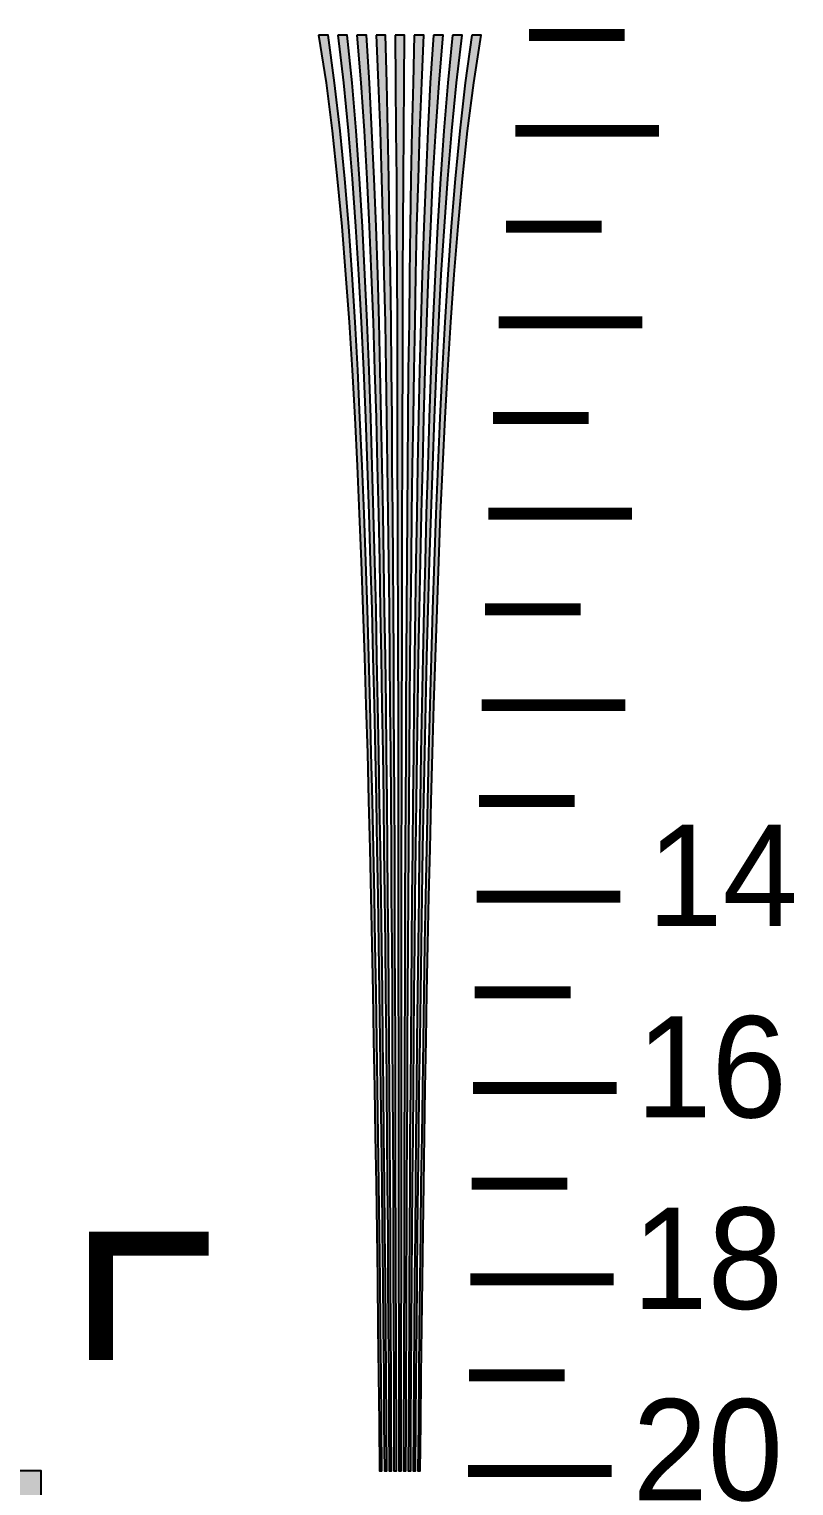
# Model space of a CAD drawing. Header units: millimetres. Extents: x 417 to 1260, y 223 to 953.
# Drawn here: x 829.1 to 957, y 541.8 to 785.3 of the extents above; entities that cross this region are included whole.
import ezdxf

# ---------------------------------------------------------------- set-up
doc = ezdxf.new("R2010")
doc.units = ezdxf.units.MM
doc.layers.add('CENTER', color=7, linetype='Continuous')
doc.layers.add('LABELS', color=7, linetype='Continuous')

msp = doc.modelspace()

# ---------------------------------------------------------------- hatches: boundary and pattern name
at = {"layer": 'CENTER', "true_color": 0x000000}
h = msp.add_hatch(color=7, dxfattribs=at)
h.dxf.hatch_style = 1
h.paths.add_polyline_path([(877.52, 784.25), (878.76, 776.25), (879.8, 768.25), (880.64, 760.25), (881.4, 752.25), (882.04, 744.25), (882.64, 736.25), (883.12, 728.25), (883.56, 720.25), (883.96, 712.25), (884.32, 704.25), (884.64, 696.25), (884.92, 688.25), (885.2, 680.25), (885.44, 672.25), (885.68, 664.25), (885.88, 656.25), (886.08, 648.25), (886.28, 640.25), (886.44, 632.25), (886.6, 624.25), (886.72, 616.25), (886.88, 608.25), (887, 600.25), (887.12, 592.25), (887.24, 584.25), (887.36, 576.25), (887.44, 568.25), (887.56, 560.25), (887.64, 552.25), (887.72, 544.25), (888.12, 544.25), (888.04, 552.25), (887.96, 560.25), (887.88, 568.25), (887.8, 576.25), (887.68, 584.25), (887.6, 592.25), (887.48, 600.25), (887.36, 608.25), (887.24, 616.25), (887.12, 624.25), (887, 632.25), (886.84, 640.25), (886.68, 648.25), (886.52, 656.25), (886.32, 664.25), (886.12, 672.25), (885.92, 680.25), (885.68, 688.25), (885.4, 696.25), (885.12, 704.25), (884.8, 712.25), (884.44, 720.25), (884.08, 728.25), (883.64, 736.25), (883.12, 744.25), (882.56, 752.25), (881.88, 760.25), (881.12, 768.25), (880.2, 776.25), (879.12, 784.25), (877.52, 784.25)])
h = msp.add_hatch(color=7, dxfattribs=at)
h.dxf.hatch_style = 1
h.paths.add_polyline_path([(880.72, 784.25), (881.68, 776.25), (882.44, 768.25), (883.12, 760.25), (883.68, 752.25), (884.2, 744.25), (884.64, 736.25), (885, 728.25), (885.36, 720.25), (885.64, 712.25), (885.92, 704.25), (886.16, 696.25), (886.4, 688.25), (886.6, 680.25), (886.8, 672.25), (886.96, 664.25), (887.12, 656.25), (887.28, 648.25), (887.4, 640.25), (887.52, 632.25), (887.64, 624.25), (887.76, 616.25), (887.88, 608.25), (887.96, 600.25), (888.08, 592.25), (888.16, 584.25), (888.24, 576.25), (888.32, 568.25), (888.4, 560.25), (888.44, 552.25), (888.52, 544.25), (888.92, 544.25), (888.88, 552.25), (888.8, 560.25), (888.76, 568.25), (888.68, 576.25), (888.6, 584.25), (888.52, 592.25), (888.44, 600.25), (888.36, 608.25), (888.28, 616.25), (888.2, 624.25), (888.08, 632.25), (887.96, 640.25), (887.88, 648.25), (887.72, 656.25), (887.6, 664.25), (887.44, 672.25), (887.28, 680.25), (887.12, 688.25), (886.92, 696.25), (886.72, 704.25), (886.48, 712.25), (886.24, 720.25), (885.96, 728.25), (885.64, 736.25), (885.24, 744.25), (884.84, 752.25), (884.36, 760.25), (883.8, 768.25), (883.12, 776.25), (882.32, 784.25), (880.72, 784.25)])
h = msp.add_hatch(color=7, dxfattribs=at)
h.dxf.hatch_style = 1
h.paths.add_polyline_path([(883.92, 784.25), (884.56, 776.25), (885.12, 768.25), (885.6, 760.25), (885.96, 752.25), (886.32, 744.25), (886.64, 736.25), (886.88, 728.25), (887.12, 720.25), (887.32, 712.25), (887.52, 704.25), (887.68, 696.25), (887.84, 688.25), (888, 680.25), (888.12, 672.25), (888.24, 664.25), (888.36, 656.25), (888.44, 648.25), (888.56, 640.25), (888.64, 632.25), (888.72, 624.25), (888.8, 616.25), (888.88, 608.25), (888.92, 600.25), (889, 592.25), (889.08, 584.25), (889.12, 576.25), (889.16, 568.25), (889.24, 560.25), (889.28, 552.25), (889.32, 544.25), (889.72, 544.25), (889.68, 552.25), (889.64, 560.25), (889.6, 568.25), (889.56, 576.25), (889.52, 584.25), (889.48, 592.25), (889.44, 600.25), (889.36, 608.25), (889.32, 616.25), (889.24, 624.25), (889.2, 632.25), (889.12, 640.25), (889.04, 648.25), (888.96, 656.25), (888.88, 664.25), (888.8, 672.25), (888.68, 680.25), (888.56, 688.25), (888.44, 696.25), (888.32, 704.25), (888.16, 712.25), (888, 720.25), (887.84, 728.25), (887.64, 736.25), (887.4, 744.25), (887.12, 752.25), (886.8, 760.25), (886.44, 768.25), (886.04, 776.25), (885.52, 784.25), (883.92, 784.25)])
h = msp.add_hatch(color=7, dxfattribs=at)
h.dxf.hatch_style = 1
h.paths.add_polyline_path([(887.12, 784.25), (887.48, 776.25), (887.8, 768.25), (888.04, 760.25), (888.28, 752.25), (888.44, 744.25), (888.64, 736.25), (888.76, 728.25), (888.88, 720.25), (889, 712.25), (889.12, 704.25), (889.2, 696.25), (889.32, 688.25), (889.4, 680.25), (889.44, 672.25), (889.52, 664.25), (889.6, 656.25), (889.64, 648.25), (889.68, 640.25), (889.76, 632.25), (889.8, 624.25), (889.84, 616.25), (889.88, 608.25), (889.92, 600.25), (889.96, 592.25), (889.96, 584.25), (890, 576.25), (890.04, 568.25), (890.08, 560.25), (890.08, 552.25), (890.12, 544.25), (890.52, 544.25), (890.52, 552.25), (890.48, 560.25), (890.48, 568.25), (890.44, 576.25), (890.44, 584.25), (890.4, 592.25), (890.4, 600.25), (890.36, 608.25), (890.36, 616.25), (890.32, 624.25), (890.28, 632.25), (890.28, 640.25), (890.24, 648.25), (890.2, 656.25), (890.16, 664.25), (890.12, 672.25), (890.08, 680.25), (890.04, 688.25), (889.96, 696.25), (889.92, 704.25), (889.84, 712.25), (889.8, 720.25), (889.72, 728.25), (889.64, 736.25), (889.52, 744.25), (889.4, 752.25), (889.28, 760.25), (889.12, 768.25), (888.92, 776.25), (888.72, 784.25), (887.12, 784.25)])
h = msp.add_hatch(color=7, dxfattribs=at)
h.dxf.hatch_style = 1
h.paths.add_polyline_path([(890.32, 784.25), (890.4, 776.25), (890.44, 768.25), (890.52, 760.25), (890.56, 752.25), (890.6, 744.25), (890.64, 736.25), (890.64, 728.25), (890.68, 720.25), (890.68, 712.25), (890.72, 704.25), (890.72, 696.25), (890.76, 688.25), (890.76, 680.25), (890.8, 672.25), (890.8, 664.25), (890.8, 656.25), (890.84, 648.25), (890.84, 640.25), (890.84, 632.25), (890.84, 624.25), (890.88, 616.25), (890.88, 608.25), (890.88, 600.25), (890.88, 592.25), (890.88, 584.25), (890.88, 576.25), (890.92, 568.25), (890.92, 560.25), (890.92, 552.25), (890.92, 544.25), (891.32, 544.25), (891.32, 552.25), (891.32, 560.25), (891.32, 568.25), (891.36, 576.25), (891.36, 584.25), (891.36, 592.25), (891.36, 600.25), (891.36, 608.25), (891.36, 616.25), (891.39, 624.25), (891.39, 632.25), (891.39, 640.25), (891.39, 648.25), (891.43, 656.25), (891.43, 664.25), (891.43, 672.25), (891.47, 680.25), (891.47, 688.25), (891.51, 696.25), (891.51, 704.25), (891.55, 712.25), (891.55, 720.25), (891.59, 728.25), (891.63, 736.25), (891.63, 744.25), (891.67, 752.25), (891.71, 760.25), (891.79, 768.25), (891.83, 776.25), (891.91, 784.25), (890.32, 784.25)])
h = msp.add_hatch(color=7, dxfattribs=at)
h.dxf.hatch_style = 1
h.paths.add_polyline_path([(893.52, 784.25), (893.32, 776.25), (893.12, 768.25), (892.96, 760.25), (892.84, 752.25), (892.72, 744.25), (892.64, 736.25), (892.52, 728.25), (892.44, 720.25), (892.4, 712.25), (892.32, 704.25), (892.28, 696.25), (892.2, 688.25), (892.16, 680.25), (892.12, 672.25), (892.08, 664.25), (892.04, 656.25), (892, 648.25), (891.96, 640.25), (891.96, 632.25), (891.92, 624.25), (891.88, 616.25), (891.88, 608.25), (891.84, 600.25), (891.84, 592.25), (891.8, 584.25), (891.8, 576.25), (891.76, 568.25), (891.76, 560.25), (891.72, 552.25), (891.72, 544.25), (892.12, 544.25), (892.16, 552.25), (892.16, 560.25), (892.2, 568.25), (892.24, 576.25), (892.28, 584.25), (892.28, 592.25), (892.32, 600.25), (892.36, 608.25), (892.4, 616.25), (892.44, 624.25), (892.48, 632.25), (892.56, 640.25), (892.6, 648.25), (892.64, 656.25), (892.72, 664.25), (892.8, 672.25), (892.84, 680.25), (892.92, 688.25), (893.04, 696.25), (893.12, 704.25), (893.24, 712.25), (893.36, 720.25), (893.48, 728.25), (893.64, 736.25), (893.8, 744.25), (893.96, 752.25), (894.2, 760.25), (894.44, 768.25), (894.76, 776.25), (895.12, 784.25), (893.52, 784.25)])
h = msp.add_hatch(color=7, dxfattribs=at)
h.dxf.hatch_style = 1
h.paths.add_polyline_path([(896.72, 784.25), (896.2, 776.25), (895.8, 768.25), (895.44, 760.25), (895.12, 752.25), (894.84, 744.25), (894.64, 736.25), (894.4, 728.25), (894.24, 720.25), (894.08, 712.25), (893.92, 704.25), (893.8, 696.25), (893.68, 688.25), (893.56, 680.25), (893.44, 672.25), (893.36, 664.25), (893.28, 656.25), (893.2, 648.25), (893.12, 640.25), (893.04, 632.25), (893, 624.25), (892.92, 616.25), (892.88, 608.25), (892.8, 600.25), (892.76, 592.25), (892.72, 584.25), (892.68, 576.25), (892.64, 568.25), (892.6, 560.25), (892.56, 552.25), (892.52, 544.25), (892.92, 544.25), (892.96, 552.25), (893, 560.25), (893.08, 568.25), (893.12, 576.25), (893.16, 584.25), (893.24, 592.25), (893.32, 600.25), (893.36, 608.25), (893.44, 616.25), (893.52, 624.25), (893.6, 632.25), (893.68, 640.25), (893.8, 648.25), (893.88, 656.25), (894, 664.25), (894.12, 672.25), (894.24, 680.25), (894.4, 688.25), (894.56, 696.25), (894.72, 704.25), (894.92, 712.25), (895.12, 720.25), (895.36, 728.25), (895.64, 736.25), (895.92, 744.25), (896.28, 752.25), (896.64, 760.25), (897.12, 768.25), (897.68, 776.25), (898.32, 784.25), (896.72, 784.25)])
h = msp.add_hatch(color=7, dxfattribs=at)
h.dxf.hatch_style = 1
h.paths.add_polyline_path([(899.92, 784.25), (899.12, 776.25), (898.44, 768.25), (897.88, 760.25), (897.4, 752.25), (897, 744.25), (896.64, 736.25), (896.28, 728.25), (896, 720.25), (895.76, 712.25), (895.52, 704.25), (895.32, 696.25), (895.12, 688.25), (894.96, 680.25), (894.8, 672.25), (894.64, 664.25), (894.52, 656.25), (894.36, 648.25), (894.28, 640.25), (894.16, 632.25), (894.04, 624.25), (893.96, 616.25), (893.88, 608.25), (893.8, 600.25), (893.72, 592.25), (893.64, 584.25), (893.56, 576.25), (893.48, 568.25), (893.44, 560.25), (893.36, 552.25), (893.32, 544.25), (893.72, 544.25), (893.8, 552.25), (893.84, 560.25), (893.92, 568.25), (894, 576.25), (894.08, 584.25), (894.16, 592.25), (894.28, 600.25), (894.36, 608.25), (894.48, 616.25), (894.6, 624.25), (894.72, 632.25), (894.84, 640.25), (894.96, 648.25), (895.12, 656.25), (895.28, 664.25), (895.44, 672.25), (895.64, 680.25), (895.84, 688.25), (896.08, 696.25), (896.32, 704.25), (896.6, 712.25), (896.88, 720.25), (897.24, 728.25), (897.64, 736.25), (898.04, 744.25), (898.56, 752.25), (899.12, 760.25), (899.8, 768.25), (900.56, 776.25), (901.52, 784.25), (899.92, 784.25)])
h = msp.add_hatch(color=7, dxfattribs=at)
h.dxf.hatch_style = 1
h.paths.add_polyline_path([(903.12, 784.25), (902.04, 776.25), (901.12, 768.25), (900.36, 760.25), (899.68, 752.25), (899.12, 744.25), (898.64, 736.25), (898.16, 728.25), (897.8, 720.25), (897.44, 712.25), (897.12, 704.25), (896.84, 696.25), (896.56, 688.25), (896.32, 680.25), (896.12, 672.25), (895.92, 664.25), (895.72, 656.25), (895.56, 648.25), (895.4, 640.25), (895.24, 632.25), (895.12, 624.25), (895, 616.25), (894.88, 608.25), (894.76, 600.25), (894.64, 592.25), (894.56, 584.25), (894.44, 576.25), (894.36, 568.25), (894.28, 560.25), (894.2, 552.25), (894.12, 544.25), (894.52, 544.25), (894.6, 552.25), (894.68, 560.25), (894.8, 568.25), (894.88, 576.25), (895, 584.25), (895.12, 592.25), (895.24, 600.25), (895.36, 608.25), (895.52, 616.25), (895.64, 624.25), (895.8, 632.25), (895.96, 640.25), (896.16, 648.25), (896.36, 656.25), (896.56, 664.25), (896.8, 672.25), (897.04, 680.25), (897.32, 688.25), (897.6, 696.25), (897.92, 704.25), (898.28, 712.25), (898.68, 720.25), (899.12, 728.25), (899.64, 736.25), (900.2, 744.25), (900.84, 752.25), (901.6, 760.25), (902.44, 768.25), (903.48, 776.25), (904.72, 784.25), (903.12, 784.25)])
h = msp.add_hatch(color=7, dxfattribs=at)
h.dxf.hatch_style = 1
h.paths.add_polyline_path([(751.12, 544.25), (751.12, 464.25), (831.12, 464.25), (831.12, 544.25), (751.12, 544.25)])

# ---------------------------------------------------------------- linework, layer by layer
at = {"layer": 'CENTER', "color": 250}
for points in [[(877.52, 784.25), (878.76, 776.25), (879.8, 768.25), (880.64, 760.25), (881.4, 752.25), (882.04, 744.25), (882.64, 736.25), (883.12, 728.25), (883.56, 720.25), (883.96, 712.25), (884.32, 704.25), (884.64, 696.25), (884.92, 688.25), (885.2, 680.25), (885.44, 672.25), (885.68, 664.25), (885.88, 656.25), (886.08, 648.25), (886.28, 640.25), (886.44, 632.25), (886.6, 624.25), (886.72, 616.25), (886.88, 608.25), (887, 600.25), (887.12, 592.25), (887.24, 584.25), (887.36, 576.25), (887.44, 568.25), (887.56, 560.25), (887.64, 552.25), (887.72, 544.25), (888.12, 544.25), (888.04, 552.25), (887.96, 560.25), (887.88, 568.25), (887.8, 576.25), (887.68, 584.25), (887.6, 592.25), (887.48, 600.25), (887.36, 608.25), (887.24, 616.25), (887.12, 624.25), (887, 632.25), (886.84, 640.25), (886.68, 648.25), (886.52, 656.25), (886.32, 664.25), (886.12, 672.25), (885.92, 680.25), (885.68, 688.25), (885.4, 696.25), (885.12, 704.25), (884.8, 712.25), (884.44, 720.25), (884.08, 728.25), (883.64, 736.25), (883.12, 744.25), (882.56, 752.25), (881.88, 760.25), (881.12, 768.25), (880.2, 776.25), (879.12, 784.25), (877.52, 784.25)], [(880.72, 784.25), (881.68, 776.25), (882.44, 768.25), (883.12, 760.25), (883.68, 752.25), (884.2, 744.25), (884.64, 736.25), (885, 728.25), (885.36, 720.25), (885.64, 712.25), (885.92, 704.25), (886.16, 696.25), (886.4, 688.25), (886.6, 680.25), (886.8, 672.25), (886.96, 664.25), (887.12, 656.25), (887.28, 648.25), (887.4, 640.25), (887.52, 632.25), (887.64, 624.25), (887.76, 616.25), (887.88, 608.25), (887.96, 600.25), (888.08, 592.25), (888.16, 584.25), (888.24, 576.25), (888.32, 568.25), (888.4, 560.25), (888.44, 552.25), (888.52, 544.25), (888.92, 544.25), (888.88, 552.25), (888.8, 560.25), (888.76, 568.25), (888.68, 576.25), (888.6, 584.25), (888.52, 592.25), (888.44, 600.25), (888.36, 608.25), (888.28, 616.25), (888.2, 624.25), (888.08, 632.25), (887.96, 640.25), (887.88, 648.25), (887.72, 656.25), (887.6, 664.25), (887.44, 672.25), (887.28, 680.25), (887.12, 688.25), (886.92, 696.25), (886.72, 704.25), (886.48, 712.25), (886.24, 720.25), (885.96, 728.25), (885.64, 736.25), (885.24, 744.25), (884.84, 752.25), (884.36, 760.25), (883.8, 768.25), (883.12, 776.25), (882.32, 784.25), (880.72, 784.25)], [(883.92, 784.25), (884.56, 776.25), (885.12, 768.25), (885.6, 760.25), (885.96, 752.25), (886.32, 744.25), (886.64, 736.25), (886.88, 728.25), (887.12, 720.25), (887.32, 712.25), (887.52, 704.25), (887.68, 696.25), (887.84, 688.25), (888, 680.25), (888.12, 672.25), (888.24, 664.25), (888.36, 656.25), (888.44, 648.25), (888.56, 640.25), (888.64, 632.25), (888.72, 624.25), (888.8, 616.25), (888.88, 608.25), (888.92, 600.25), (889, 592.25), (889.08, 584.25), (889.12, 576.25), (889.16, 568.25), (889.24, 560.25), (889.28, 552.25), (889.32, 544.25), (889.72, 544.25), (889.68, 552.25), (889.64, 560.25), (889.6, 568.25), (889.56, 576.25), (889.52, 584.25), (889.48, 592.25), (889.44, 600.25), (889.36, 608.25), (889.32, 616.25), (889.24, 624.25), (889.2, 632.25), (889.12, 640.25), (889.04, 648.25), (888.96, 656.25), (888.88, 664.25), (888.8, 672.25), (888.68, 680.25), (888.56, 688.25), (888.44, 696.25), (888.32, 704.25), (888.16, 712.25), (888, 720.25), (887.84, 728.25), (887.64, 736.25), (887.4, 744.25), (887.12, 752.25), (886.8, 760.25), (886.44, 768.25), (886.04, 776.25), (885.52, 784.25), (883.92, 784.25)], [(887.12, 784.25), (887.48, 776.25), (887.8, 768.25), (888.04, 760.25), (888.28, 752.25), (888.44, 744.25), (888.64, 736.25), (888.76, 728.25), (888.88, 720.25), (889, 712.25), (889.12, 704.25), (889.2, 696.25), (889.32, 688.25), (889.4, 680.25), (889.44, 672.25), (889.52, 664.25), (889.6, 656.25), (889.64, 648.25), (889.68, 640.25), (889.76, 632.25), (889.8, 624.25), (889.84, 616.25), (889.88, 608.25), (889.92, 600.25), (889.96, 592.25), (889.96, 584.25), (890, 576.25), (890.04, 568.25), (890.08, 560.25), (890.08, 552.25), (890.12, 544.25), (890.52, 544.25), (890.52, 552.25), (890.48, 560.25), (890.48, 568.25), (890.44, 576.25), (890.44, 584.25), (890.4, 592.25), (890.4, 600.25), (890.36, 608.25), (890.36, 616.25), (890.32, 624.25), (890.28, 632.25), (890.28, 640.25), (890.24, 648.25), (890.2, 656.25), (890.16, 664.25), (890.12, 672.25), (890.08, 680.25), (890.04, 688.25), (889.96, 696.25), (889.92, 704.25), (889.84, 712.25), (889.8, 720.25), (889.72, 728.25), (889.64, 736.25), (889.52, 744.25), (889.4, 752.25), (889.28, 760.25), (889.12, 768.25), (888.92, 776.25), (888.72, 784.25), (887.12, 784.25)], [(890.32, 784.25), (890.4, 776.25), (890.44, 768.25), (890.52, 760.25), (890.56, 752.25), (890.6, 744.25), (890.64, 736.25), (890.64, 728.25), (890.68, 720.25), (890.68, 712.25), (890.72, 704.25), (890.72, 696.25), (890.76, 688.25), (890.76, 680.25), (890.8, 672.25), (890.8, 664.25), (890.8, 656.25), (890.84, 648.25), (890.84, 640.25), (890.84, 632.25), (890.84, 624.25), (890.88, 616.25), (890.88, 608.25), (890.88, 600.25), (890.88, 592.25), (890.88, 584.25), (890.88, 576.25), (890.92, 568.25), (890.92, 560.25), (890.92, 552.25), (890.92, 544.25), (891.32, 544.25), (891.32, 552.25), (891.32, 560.25), (891.32, 568.25), (891.36, 576.25), (891.36, 584.25), (891.36, 592.25), (891.36, 600.25), (891.36, 608.25), (891.36, 616.25), (891.39, 624.25), (891.39, 632.25), (891.39, 640.25), (891.39, 648.25), (891.43, 656.25), (891.43, 664.25), (891.43, 672.25), (891.47, 680.25), (891.47, 688.25), (891.51, 696.25), (891.51, 704.25), (891.55, 712.25), (891.55, 720.25), (891.59, 728.25), (891.63, 736.25), (891.63, 744.25), (891.67, 752.25), (891.71, 760.25), (891.79, 768.25), (891.83, 776.25), (891.91, 784.25), (890.32, 784.25)], [(893.52, 784.25), (893.32, 776.25), (893.12, 768.25), (892.96, 760.25), (892.84, 752.25), (892.72, 744.25), (892.64, 736.25), (892.52, 728.25), (892.44, 720.25), (892.4, 712.25), (892.32, 704.25), (892.28, 696.25), (892.2, 688.25), (892.16, 680.25), (892.12, 672.25), (892.08, 664.25), (892.04, 656.25), (892, 648.25), (891.96, 640.25), (891.96, 632.25), (891.92, 624.25), (891.88, 616.25), (891.88, 608.25), (891.84, 600.25), (891.84, 592.25), (891.8, 584.25), (891.8, 576.25), (891.76, 568.25), (891.76, 560.25), (891.72, 552.25), (891.72, 544.25), (892.12, 544.25), (892.16, 552.25), (892.16, 560.25), (892.2, 568.25), (892.24, 576.25), (892.28, 584.25), (892.28, 592.25), (892.32, 600.25), (892.36, 608.25), (892.4, 616.25), (892.44, 624.25), (892.48, 632.25), (892.56, 640.25), (892.6, 648.25), (892.64, 656.25), (892.72, 664.25), (892.8, 672.25), (892.84, 680.25), (892.92, 688.25), (893.04, 696.25), (893.12, 704.25), (893.24, 712.25), (893.36, 720.25), (893.48, 728.25), (893.64, 736.25), (893.8, 744.25), (893.96, 752.25), (894.2, 760.25), (894.44, 768.25), (894.76, 776.25), (895.12, 784.25), (893.52, 784.25)], [(896.72, 784.25), (896.2, 776.25), (895.8, 768.25), (895.44, 760.25), (895.12, 752.25), (894.84, 744.25), (894.64, 736.25), (894.4, 728.25), (894.24, 720.25), (894.08, 712.25), (893.92, 704.25), (893.8, 696.25), (893.68, 688.25), (893.56, 680.25), (893.44, 672.25), (893.36, 664.25), (893.28, 656.25), (893.2, 648.25), (893.12, 640.25), (893.04, 632.25), (893, 624.25), (892.92, 616.25), (892.88, 608.25), (892.8, 600.25), (892.76, 592.25), (892.72, 584.25), (892.68, 576.25), (892.64, 568.25), (892.6, 560.25), (892.56, 552.25), (892.52, 544.25), (892.92, 544.25), (892.96, 552.25), (893, 560.25), (893.08, 568.25), (893.12, 576.25), (893.16, 584.25), (893.24, 592.25), (893.32, 600.25), (893.36, 608.25), (893.44, 616.25), (893.52, 624.25), (893.6, 632.25), (893.68, 640.25), (893.8, 648.25), (893.88, 656.25), (894, 664.25), (894.12, 672.25), (894.24, 680.25), (894.4, 688.25), (894.56, 696.25), (894.72, 704.25), (894.92, 712.25), (895.12, 720.25), (895.36, 728.25), (895.64, 736.25), (895.92, 744.25), (896.28, 752.25), (896.64, 760.25), (897.12, 768.25), (897.68, 776.25), (898.32, 784.25), (896.72, 784.25)], [(899.92, 784.25), (899.12, 776.25), (898.44, 768.25), (897.88, 760.25), (897.4, 752.25), (897, 744.25), (896.64, 736.25), (896.28, 728.25), (896, 720.25), (895.76, 712.25), (895.52, 704.25), (895.32, 696.25), (895.12, 688.25), (894.96, 680.25), (894.8, 672.25), (894.64, 664.25), (894.52, 656.25), (894.36, 648.25), (894.28, 640.25), (894.16, 632.25), (894.04, 624.25), (893.96, 616.25), (893.88, 608.25), (893.8, 600.25), (893.72, 592.25), (893.64, 584.25), (893.56, 576.25), (893.48, 568.25), (893.44, 560.25), (893.36, 552.25), (893.32, 544.25), (893.72, 544.25), (893.8, 552.25), (893.84, 560.25), (893.92, 568.25), (894, 576.25), (894.08, 584.25), (894.16, 592.25), (894.28, 600.25), (894.36, 608.25), (894.48, 616.25), (894.6, 624.25), (894.72, 632.25), (894.84, 640.25), (894.96, 648.25), (895.12, 656.25), (895.28, 664.25), (895.44, 672.25), (895.64, 680.25), (895.84, 688.25), (896.08, 696.25), (896.32, 704.25), (896.6, 712.25), (896.88, 720.25), (897.24, 728.25), (897.64, 736.25), (898.04, 744.25), (898.56, 752.25), (899.12, 760.25), (899.8, 768.25), (900.56, 776.25), (901.52, 784.25), (899.92, 784.25)], [(903.12, 784.25), (902.04, 776.25), (901.12, 768.25), (900.36, 760.25), (899.68, 752.25), (899.12, 744.25), (898.64, 736.25), (898.16, 728.25), (897.8, 720.25), (897.44, 712.25), (897.12, 704.25), (896.84, 696.25), (896.56, 688.25), (896.32, 680.25), (896.12, 672.25), (895.92, 664.25), (895.72, 656.25), (895.56, 648.25), (895.4, 640.25), (895.24, 632.25), (895.12, 624.25), (895, 616.25), (894.88, 608.25), (894.76, 600.25), (894.64, 592.25), (894.56, 584.25), (894.44, 576.25), (894.36, 568.25), (894.28, 560.25), (894.2, 552.25), (894.12, 544.25), (894.52, 544.25), (894.6, 552.25), (894.68, 560.25), (894.8, 568.25), (894.88, 576.25), (895, 584.25), (895.12, 592.25), (895.24, 600.25), (895.36, 608.25), (895.52, 616.25), (895.64, 624.25), (895.8, 632.25), (895.96, 640.25), (896.16, 648.25), (896.36, 656.25), (896.56, 664.25), (896.8, 672.25), (897.04, 680.25), (897.32, 688.25), (897.6, 696.25), (897.92, 704.25), (898.28, 712.25), (898.68, 720.25), (899.12, 728.25), (899.64, 736.25), (900.2, 744.25), (900.84, 752.25), (901.6, 760.25), (902.44, 768.25), (903.48, 776.25), (904.72, 784.25), (903.12, 784.25)], [(751.12, 544.25), (751.12, 464.25), (831.12, 464.25), (831.12, 544.25), (751.12, 544.25)]]:
    msp.add_lwpolyline(points, close=True, dxfattribs=at)
at = {"layer": 'CENTER', "color": 250, "lineweight": 35}
for points, const_width in [([(912.72, 784.25), (928.72, 784.25)], 2), ([(910.44, 768.25), (934.44, 768.25)], 2), ([(908.84, 752.25), (924.84, 752.25)], 2), ([(907.64, 736.25), (931.64, 736.25)], 2), ([(906.68, 720.25), (922.68, 720.25)], 2), ([(905.92, 704.25), (929.92, 704.25)], 2), ([(905.32, 688.25), (921.32, 688.25)], 2), ([(904.8, 672.25), (928.8, 672.25)], 2), ([(904.36, 656.25), (920.36, 656.25)], 2), ([(903.96, 640.25), (927.96, 640.25)], 2), ([(903.64, 624.25), (919.64, 624.25)], 2), ([(903.36, 608.25), (927.36, 608.25)], 2), ([(903.12, 592.25), (919.12, 592.25)], 2), ([(859.12, 582.25), (841.12, 582.25), (841.12, 562.79)], 4), ([(902.88, 576.25), (926.88, 576.25)], 2), ([(902.68, 560.25), (918.68, 560.25)], 2), ([(902.52, 544.25), (926.52, 544.25)], 2)]:
    msp.add_lwpolyline(points, dxfattribs=dict(at, const_width=const_width))
at = {"layer": 'CENTER', "color": 250, "true_color": 0x000000}
for points in [[(879.12, 784.25), (877.52, 784.25), (878.76, 776.25)], [(879.12, 784.25), (878.76, 776.25), (879.8, 768.25)], [(879.12, 784.25), (879.8, 768.25), (880.64, 760.25)], [(879.12, 784.25), (880.64, 760.25), (881.4, 752.25)], [(879.12, 784.25), (881.4, 752.25), (882.04, 744.25)], [(879.12, 784.25), (882.04, 744.25), (882.64, 736.25)], [(879.12, 784.25), (882.64, 736.25), (885.12, 704.25)], [(879.12, 784.25), (885.12, 704.25), (884.8, 712.25)], [(879.12, 784.25), (884.8, 712.25), (884.44, 720.25)], [(879.12, 784.25), (884.44, 720.25), (884.08, 728.25)], [(879.12, 784.25), (884.08, 728.25), (883.64, 736.25)], [(879.12, 784.25), (883.64, 736.25), (883.12, 744.25)], [(879.12, 784.25), (883.12, 744.25), (882.56, 752.25)], [(879.12, 784.25), (882.56, 752.25), (881.88, 760.25)], [(879.12, 784.25), (881.88, 760.25), (881.12, 768.25)], [(881.12, 768.25), (880.2, 776.25), (879.12, 784.25)], [(882.32, 784.25), (880.72, 784.25), (881.68, 776.25)], [(882.32, 784.25), (881.68, 776.25), (882.44, 768.25)], [(882.32, 784.25), (882.44, 768.25), (883.12, 760.25)], [(882.32, 784.25), (883.12, 760.25), (883.68, 752.25)], [(882.32, 784.25), (883.68, 752.25), (884.2, 744.25)], [(882.32, 784.25), (884.2, 744.25), (884.64, 736.25)], [(882.32, 784.25), (884.64, 736.25), (887.12, 688.25)], [(882.32, 784.25), (887.12, 688.25), (886.92, 696.25)], [(882.32, 784.25), (886.92, 696.25), (886.72, 704.25)], [(882.32, 784.25), (886.72, 704.25), (886.48, 712.25)], [(882.32, 784.25), (886.48, 712.25), (886.24, 720.25)], [(882.32, 784.25), (886.24, 720.25), (885.96, 728.25)], [(882.32, 784.25), (885.96, 728.25), (885.64, 736.25)], [(882.32, 784.25), (885.64, 736.25), (885.24, 744.25)], [(882.32, 784.25), (885.24, 744.25), (884.84, 752.25)], [(882.32, 784.25), (884.84, 752.25), (884.36, 760.25)], [(882.32, 784.25), (884.36, 760.25), (883.8, 768.25)], [(883.8, 768.25), (883.12, 776.25), (882.32, 784.25)], [(885.52, 784.25), (883.92, 784.25), (884.56, 776.25)], [(885.52, 784.25), (884.56, 776.25), (885.12, 768.25)], [(885.52, 784.25), (885.12, 768.25), (885.6, 760.25)], [(885.52, 784.25), (885.6, 760.25), (885.96, 752.25)], [(885.52, 784.25), (885.96, 752.25), (886.32, 744.25)], [(885.52, 784.25), (886.32, 744.25), (886.64, 736.25)], [(885.52, 784.25), (886.64, 736.25), (886.88, 728.25)], [(885.52, 784.25), (886.88, 728.25), (887.12, 720.25)], [(885.52, 784.25), (887.12, 720.25), (887.32, 712.25)], [(885.52, 784.25), (887.32, 712.25), (887.52, 704.25)], [(885.52, 784.25), (887.52, 704.25), (889.12, 640.25)], [(885.52, 784.25), (889.12, 640.25), (889.04, 648.25)], [(885.52, 784.25), (889.04, 648.25), (888.96, 656.25)], [(885.52, 784.25), (888.96, 656.25), (888.88, 664.25)], [(885.52, 784.25), (888.88, 664.25), (888.8, 672.25)], [(885.52, 784.25), (888.8, 672.25), (888.68, 680.25)], [(885.52, 784.25), (888.68, 680.25), (888.56, 688.25)], [(885.52, 784.25), (888.56, 688.25), (888.44, 696.25)], [(885.52, 784.25), (888.44, 696.25), (888.32, 704.25)], [(885.52, 784.25), (888.32, 704.25), (888.16, 712.25)], [(885.52, 784.25), (888.16, 712.25), (888, 720.25)], [(885.52, 784.25), (888, 720.25), (887.84, 728.25)], [(885.52, 784.25), (887.84, 728.25), (887.64, 736.25)], [(885.52, 784.25), (887.64, 736.25), (887.4, 744.25)], [(885.52, 784.25), (887.4, 744.25), (887.12, 752.25)], [(885.52, 784.25), (887.12, 752.25), (886.8, 760.25)], [(885.52, 784.25), (886.8, 760.25), (886.44, 768.25)], [(886.44, 768.25), (886.04, 776.25), (885.52, 784.25)], [(888.72, 784.25), (887.12, 784.25), (887.48, 776.25)], [(888.72, 784.25), (887.48, 776.25), (887.8, 768.25)], [(888.72, 784.25), (887.8, 768.25), (888.04, 760.25)], [(888.72, 784.25), (888.04, 760.25), (888.28, 752.25)], [(888.72, 784.25), (888.28, 752.25), (888.44, 744.25)], [(888.72, 784.25), (888.44, 744.25), (888.64, 736.25)], [(888.72, 784.25), (888.64, 736.25), (888.76, 728.25)], [(888.72, 784.25), (888.76, 728.25), (888.88, 720.25)], [(888.72, 784.25), (888.88, 720.25), (889, 712.25)], [(888.72, 784.25), (889, 712.25), (889.12, 704.25)], [(888.72, 784.25), (889.12, 704.25), (889.2, 696.25)], [(888.72, 784.25), (889.2, 696.25), (889.32, 688.25)], [(888.72, 784.25), (889.32, 688.25), (889.4, 680.25)], [(888.72, 784.25), (889.4, 680.25), (889.52, 664.25)], [(888.72, 784.25), (889.52, 664.25), (889.6, 656.25)], [(888.72, 784.25), (889.6, 656.25), (890.52, 544.25)], [(888.72, 784.25), (890.52, 544.25), (890.52, 552.25)], [(888.72, 784.25), (890.52, 552.25), (890.48, 560.25)], [(888.72, 784.25), (890.48, 560.25), (890.48, 568.25)], [(888.72, 784.25), (890.48, 568.25), (890.44, 576.25)], [(888.72, 784.25), (890.44, 576.25), (890.44, 584.25)], [(888.72, 784.25), (890.44, 584.25), (890.4, 592.25)], [(888.72, 784.25), (890.4, 592.25), (890.4, 600.25)], [(888.72, 784.25), (890.4, 600.25), (890.36, 608.25)], [(888.72, 784.25), (890.36, 608.25), (890.36, 616.25)], [(888.72, 784.25), (890.36, 616.25), (890.32, 624.25)], [(888.72, 784.25), (890.32, 624.25), (890.28, 632.25)], [(888.72, 784.25), (890.28, 632.25), (890.28, 640.25)], [(888.72, 784.25), (890.28, 640.25), (890.24, 648.25)], [(888.72, 784.25), (890.24, 648.25), (890.2, 656.25)], [(888.72, 784.25), (890.2, 656.25), (890.16, 664.25)], [(888.72, 784.25), (890.16, 664.25), (890.12, 672.25)], [(888.72, 784.25), (890.12, 672.25), (890.08, 680.25)], [(888.72, 784.25), (890.08, 680.25), (890.04, 688.25)], [(888.72, 784.25), (890.04, 688.25), (889.96, 696.25)], [(888.72, 784.25), (889.96, 696.25), (889.92, 704.25)], [(888.72, 784.25), (889.92, 704.25), (889.84, 712.25)], [(888.72, 784.25), (889.84, 712.25), (889.8, 720.25)], [(888.72, 784.25), (889.8, 720.25), (889.72, 728.25)], [(888.72, 784.25), (889.72, 728.25), (889.64, 736.25)], [(888.72, 784.25), (889.64, 736.25), (889.52, 744.25)], [(888.72, 784.25), (889.52, 744.25), (889.4, 752.25)], [(888.72, 784.25), (889.4, 752.25), (889.28, 760.25)], [(889.28, 760.25), (888.92, 776.25), (888.72, 784.25)], [(891.91, 784.25), (890.32, 784.25), (890.4, 776.25)], [(891.91, 784.25), (890.4, 776.25), (890.44, 768.25)], [(891.91, 784.25), (890.44, 768.25), (890.52, 760.25)], [(891.91, 784.25), (890.52, 760.25), (890.56, 752.25)], [(891.91, 784.25), (890.56, 752.25), (890.6, 744.25)], [(891.91, 784.25), (890.6, 744.25), (890.64, 736.25)], [(891.91, 784.25), (890.64, 736.25), (890.64, 728.25)], [(891.91, 784.25), (890.64, 728.25), (890.68, 720.25)], [(891.91, 784.25), (890.68, 720.25), (890.68, 712.25)], [(891.91, 784.25), (890.68, 712.25), (890.72, 704.25)], [(891.91, 784.25), (890.72, 704.25), (890.72, 696.25)], [(891.91, 784.25), (890.72, 696.25), (890.76, 688.25)], [(891.91, 784.25), (890.76, 688.25), (890.76, 680.25)], [(890.76, 680.25), (891.83, 776.25), (891.91, 784.25)], [(895.12, 784.25), (892.64, 736.25), (892.52, 728.25)], [(892.52, 728.25), (894.76, 776.25), (895.12, 784.25)], [(895.12, 784.25), (892.72, 744.25), (892.64, 736.25)], [(895.12, 784.25), (892.84, 752.25), (892.72, 744.25)], [(895.12, 784.25), (892.96, 760.25), (892.84, 752.25)], [(895.12, 784.25), (893.12, 768.25), (892.96, 760.25)], [(895.12, 784.25), (893.32, 776.25), (893.12, 768.25)], [(895.12, 784.25), (893.52, 784.25), (893.32, 776.25)], [(898.32, 784.25), (895.12, 752.25), (894.84, 744.25)], [(894.84, 744.25), (897.68, 776.25), (898.32, 784.25)], [(898.32, 784.25), (895.44, 760.25), (895.12, 752.25)], [(898.32, 784.25), (895.8, 768.25), (895.44, 760.25)], [(898.32, 784.25), (896.2, 776.25), (895.8, 768.25)], [(898.32, 784.25), (896.72, 784.25), (896.2, 776.25)], [(901.52, 784.25), (897.88, 760.25), (897.4, 752.25)], [(897.4, 752.25), (900.56, 776.25), (901.52, 784.25)], [(901.52, 784.25), (898.44, 768.25), (897.88, 760.25)], [(901.52, 784.25), (899.12, 776.25), (898.44, 768.25)], [(901.52, 784.25), (899.92, 784.25), (899.12, 776.25)], [(904.72, 784.25), (900.36, 760.25), (899.68, 752.25)], [(899.68, 752.25), (903.48, 776.25), (904.72, 784.25)], [(904.72, 784.25), (901.12, 768.25), (900.36, 760.25)], [(904.72, 784.25), (902.04, 776.25), (901.12, 768.25)], [(904.72, 784.25), (903.12, 784.25), (902.04, 776.25)], [(889.28, 760.25), (889.12, 768.25), (888.92, 776.25)], [(890.76, 680.25), (891.79, 768.25), (891.83, 776.25)], [(892.52, 728.25), (894.44, 768.25), (894.76, 776.25)], [(894.84, 744.25), (897.12, 768.25), (897.68, 776.25)], [(897.4, 752.25), (899.8, 768.25), (900.56, 776.25)], [(899.68, 752.25), (902.44, 768.25), (903.48, 776.25)], [(890.76, 680.25), (891.71, 760.25), (891.79, 768.25)], [(892.52, 728.25), (894.2, 760.25), (894.44, 768.25)], [(894.84, 744.25), (896.64, 760.25), (897.12, 768.25)], [(897.4, 752.25), (899.12, 760.25), (899.8, 768.25)], [(899.68, 752.25), (901.6, 760.25), (902.44, 768.25)], [(890.76, 680.25), (891.67, 752.25), (891.71, 760.25)], [(892.52, 728.25), (893.96, 752.25), (894.2, 760.25)], [(894.84, 744.25), (896.28, 752.25), (896.64, 760.25)], [(897.4, 752.25), (898.56, 752.25), (899.12, 760.25)], [(899.68, 752.25), (900.84, 752.25), (901.6, 760.25)], [(890.76, 680.25), (891.63, 744.25), (891.67, 752.25)], [(892.52, 728.25), (893.8, 744.25), (893.96, 752.25)], [(897.4, 752.25), (894.04, 624.25), (893.96, 616.25)], [(897.4, 752.25), (893.96, 616.25), (895.44, 672.25)], [(897.4, 752.25), (894.16, 632.25), (894.04, 624.25)], [(897.4, 752.25), (894.28, 640.25), (894.16, 632.25)], [(897.4, 752.25), (894.36, 648.25), (894.28, 640.25)], [(897.4, 752.25), (894.52, 656.25), (894.36, 648.25)], [(897.4, 752.25), (894.64, 664.25), (894.52, 656.25)], [(897.4, 752.25), (894.8, 672.25), (894.64, 664.25)], [(897.4, 752.25), (894.96, 680.25), (894.8, 672.25)], [(894.84, 744.25), (895.92, 744.25), (896.28, 752.25)], [(897.4, 752.25), (895.12, 688.25), (894.96, 680.25)], [(897.4, 752.25), (895.32, 696.25), (895.12, 688.25)], [(897.4, 752.25), (895.52, 704.25), (895.32, 696.25)], [(899.68, 752.25), (895.56, 648.25), (895.4, 640.25)], [(899.68, 752.25), (895.4, 640.25), (897.6, 696.25)], [(897.4, 752.25), (895.44, 672.25), (895.64, 680.25)], [(897.4, 752.25), (895.76, 712.25), (895.52, 704.25)], [(899.68, 752.25), (895.72, 656.25), (895.56, 648.25)], [(897.4, 752.25), (895.64, 680.25), (895.84, 688.25)], [(899.68, 752.25), (895.92, 664.25), (895.72, 656.25)], [(897.4, 752.25), (896, 720.25), (895.76, 712.25)], [(897.4, 752.25), (895.84, 688.25), (896.08, 696.25)], [(899.68, 752.25), (896.12, 672.25), (895.92, 664.25)], [(897.4, 752.25), (896.28, 728.25), (896, 720.25)], [(897.4, 752.25), (896.08, 696.25), (896.32, 704.25)], [(899.68, 752.25), (896.32, 680.25), (896.12, 672.25)], [(897.4, 752.25), (896.64, 736.25), (896.28, 728.25)], [(897.4, 752.25), (896.32, 704.25), (896.6, 712.25)], [(899.68, 752.25), (896.56, 688.25), (896.32, 680.25)], [(899.68, 752.25), (896.84, 696.25), (896.56, 688.25)], [(897.4, 752.25), (896.6, 712.25), (896.88, 720.25)], [(897.4, 752.25), (897, 744.25), (896.64, 736.25)], [(899.68, 752.25), (897.12, 704.25), (896.84, 696.25)], [(897.4, 752.25), (896.88, 720.25), (897.24, 728.25)], [(899.68, 752.25), (897.44, 712.25), (897.12, 704.25)], [(897.4, 752.25), (897.24, 728.25), (897.64, 736.25)], [(897.4, 752.25), (897.64, 736.25), (898.04, 744.25)], [(897.4, 752.25), (898.04, 744.25), (898.56, 752.25)], [(899.68, 752.25), (897.8, 720.25), (897.44, 712.25)], [(899.68, 752.25), (897.6, 696.25), (897.92, 704.25)], [(899.68, 752.25), (898.16, 728.25), (897.8, 720.25)], [(899.68, 752.25), (897.92, 704.25), (898.28, 712.25)], [(899.68, 752.25), (898.64, 736.25), (898.16, 728.25)], [(899.68, 752.25), (898.28, 712.25), (898.68, 720.25)], [(899.68, 752.25), (899.12, 744.25), (898.64, 736.25)], [(899.68, 752.25), (898.68, 720.25), (899.12, 728.25)], [(899.68, 752.25), (899.12, 728.25), (899.64, 736.25)], [(899.68, 752.25), (899.64, 736.25), (900.2, 744.25)], [(899.68, 752.25), (900.2, 744.25), (900.84, 752.25)], [(890.76, 680.25), (891.63, 736.25), (891.63, 744.25)], [(892.52, 728.25), (893.64, 736.25), (893.8, 744.25)], [(894.84, 744.25), (892.56, 552.25), (892.52, 544.25)], [(894.84, 744.25), (892.52, 544.25), (893.68, 640.25)], [(894.84, 744.25), (892.6, 560.25), (892.56, 552.25)], [(894.84, 744.25), (892.64, 568.25), (892.6, 560.25)], [(894.84, 744.25), (892.68, 576.25), (892.64, 568.25)], [(894.84, 744.25), (892.72, 584.25), (892.68, 576.25)], [(894.84, 744.25), (892.76, 592.25), (892.72, 584.25)], [(894.84, 744.25), (892.8, 600.25), (892.76, 592.25)], [(894.84, 744.25), (892.88, 608.25), (892.8, 600.25)], [(894.84, 744.25), (892.92, 616.25), (892.88, 608.25)], [(894.84, 744.25), (893, 624.25), (892.92, 616.25)], [(894.84, 744.25), (893.04, 632.25), (893, 624.25)], [(894.84, 744.25), (893.12, 640.25), (893.04, 632.25)], [(894.84, 744.25), (893.2, 648.25), (893.12, 640.25)], [(894.84, 744.25), (893.28, 656.25), (893.2, 648.25)], [(894.84, 744.25), (893.36, 664.25), (893.28, 656.25)], [(894.84, 744.25), (893.44, 672.25), (893.36, 664.25)], [(894.84, 744.25), (893.56, 680.25), (893.44, 672.25)], [(894.84, 744.25), (893.68, 688.25), (893.56, 680.25)], [(894.84, 744.25), (893.8, 696.25), (893.68, 688.25)], [(894.84, 744.25), (893.68, 640.25), (893.88, 656.25)], [(894.84, 744.25), (893.92, 704.25), (893.8, 696.25)], [(894.84, 744.25), (893.88, 656.25), (894, 664.25)], [(894.84, 744.25), (894.08, 712.25), (893.92, 704.25)], [(894.84, 744.25), (894, 664.25), (894.12, 672.25)], [(894.84, 744.25), (894.24, 720.25), (894.08, 712.25)], [(894.84, 744.25), (894.12, 672.25), (894.24, 680.25)], [(894.84, 744.25), (894.64, 736.25), (894.24, 720.25)], [(894.84, 744.25), (894.24, 680.25), (894.4, 688.25)], [(894.84, 744.25), (894.4, 688.25), (894.56, 696.25)], [(894.84, 744.25), (894.56, 696.25), (894.72, 704.25)], [(894.84, 744.25), (894.72, 704.25), (894.92, 712.25)], [(894.84, 744.25), (894.92, 712.25), (895.12, 720.25)], [(894.84, 744.25), (895.12, 720.25), (895.36, 728.25)], [(894.84, 744.25), (895.36, 728.25), (895.64, 736.25)], [(894.84, 744.25), (895.64, 736.25), (895.92, 744.25)], [(882.64, 736.25), (883.12, 728.25), (885.68, 688.25)], [(882.64, 736.25), (885.68, 688.25), (885.4, 696.25)], [(882.64, 736.25), (885.4, 696.25), (885.12, 704.25)], [(884.64, 736.25), (885, 728.25), (887.28, 680.25)], [(884.64, 736.25), (887.28, 680.25), (887.12, 688.25)], [(890.76, 680.25), (891.59, 728.25), (891.63, 736.25)], [(892.52, 728.25), (893.48, 728.25), (893.64, 736.25)], [(894.64, 736.25), (894.4, 728.25), (894.24, 720.25)], [(883.12, 728.25), (883.56, 720.25), (885.92, 680.25)], [(883.12, 728.25), (885.92, 680.25), (885.68, 688.25)], [(885, 728.25), (885.36, 720.25), (887.28, 680.25)], [(890.76, 680.25), (891.55, 720.25), (891.59, 728.25)], [(892.52, 728.25), (891.76, 560.25), (891.72, 544.25)], [(892.52, 728.25), (891.72, 544.25), (892.12, 544.25)], [(892.52, 728.25), (891.8, 576.25), (891.76, 560.25)], [(892.52, 728.25), (891.84, 592.25), (891.8, 584.25)], [(892.52, 728.25), (891.8, 584.25), (891.8, 576.25)], [(892.52, 728.25), (891.88, 608.25), (891.84, 600.25)], [(892.52, 728.25), (891.84, 600.25), (891.84, 592.25)], [(892.52, 728.25), (891.92, 624.25), (891.88, 616.25)], [(892.52, 728.25), (891.88, 616.25), (891.88, 608.25)], [(892.52, 728.25), (891.96, 632.25), (891.92, 624.25)], [(892.52, 728.25), (892, 648.25), (891.96, 640.25)], [(892.52, 728.25), (891.96, 640.25), (891.96, 632.25)], [(892.52, 728.25), (892.04, 656.25), (892, 648.25)], [(892.52, 728.25), (892.08, 664.25), (892.04, 656.25)], [(892.52, 728.25), (892.12, 672.25), (892.08, 664.25)], [(892.52, 728.25), (892.28, 696.25), (892.12, 672.25)], [(892.52, 728.25), (892.12, 544.25), (892.16, 560.25)], [(892.52, 728.25), (892.16, 560.25), (892.2, 568.25)], [(892.52, 728.25), (892.2, 568.25), (892.24, 576.25)], [(892.52, 728.25), (892.24, 576.25), (892.28, 592.25)], [(892.52, 728.25), (892.4, 712.25), (892.28, 696.25)], [(892.52, 728.25), (892.28, 592.25), (892.32, 600.25)], [(892.52, 728.25), (892.32, 600.25), (892.36, 608.25)], [(892.52, 728.25), (892.36, 608.25), (892.4, 616.25)], [(892.52, 728.25), (892.44, 720.25), (892.4, 712.25)], [(892.52, 728.25), (892.4, 616.25), (892.44, 624.25)], [(892.52, 728.25), (892.44, 624.25), (892.48, 632.25)], [(892.52, 728.25), (892.48, 632.25), (892.56, 640.25)], [(892.52, 728.25), (892.56, 640.25), (892.6, 648.25)], [(892.52, 728.25), (892.6, 648.25), (892.64, 656.25)], [(892.52, 728.25), (892.64, 656.25), (892.72, 664.25)], [(892.52, 728.25), (892.72, 664.25), (892.8, 672.25)], [(892.52, 728.25), (892.8, 672.25), (892.84, 680.25)], [(892.52, 728.25), (892.84, 680.25), (892.92, 688.25)], [(892.52, 728.25), (892.92, 688.25), (893.04, 696.25)], [(892.52, 728.25), (893.04, 696.25), (893.12, 704.25)], [(892.52, 728.25), (893.12, 704.25), (893.24, 712.25)], [(892.52, 728.25), (893.24, 712.25), (893.36, 720.25)], [(892.52, 728.25), (893.36, 720.25), (893.48, 728.25)], [(883.56, 720.25), (883.96, 712.25), (886.12, 672.25)], [(883.56, 720.25), (886.12, 672.25), (885.92, 680.25)], [(885.36, 720.25), (885.64, 712.25), (887.88, 648.25)], [(885.36, 720.25), (887.88, 648.25), (887.72, 656.25)], [(885.36, 720.25), (887.72, 656.25), (887.6, 664.25)], [(885.36, 720.25), (887.6, 664.25), (887.44, 672.25)], [(885.36, 720.25), (887.44, 672.25), (887.28, 680.25)], [(890.76, 680.25), (891.55, 712.25), (891.55, 720.25)], [(883.96, 712.25), (884.32, 704.25), (886.52, 656.25)], [(883.96, 712.25), (886.52, 656.25), (886.32, 664.25)], [(883.96, 712.25), (886.32, 664.25), (886.12, 672.25)], [(885.64, 712.25), (885.92, 704.25), (887.88, 648.25)], [(890.76, 680.25), (891.51, 704.25), (891.55, 712.25)], [(892.4, 712.25), (892.32, 704.25), (892.28, 696.25)], [(884.32, 704.25), (884.64, 696.25), (886.68, 648.25)], [(884.32, 704.25), (886.68, 648.25), (886.52, 656.25)], [(885.92, 704.25), (886.16, 696.25), (887.96, 640.25)], [(885.92, 704.25), (887.96, 640.25), (887.88, 648.25)], [(887.52, 704.25), (887.68, 696.25), (889.32, 616.25)], [(887.52, 704.25), (889.32, 616.25), (889.24, 624.25)], [(887.52, 704.25), (889.24, 624.25), (889.2, 632.25)], [(887.52, 704.25), (889.2, 632.25), (889.12, 640.25)], [(890.76, 680.25), (891.51, 696.25), (891.51, 704.25)], [(884.64, 696.25), (884.92, 688.25), (887, 632.25)], [(884.64, 696.25), (887, 632.25), (886.84, 640.25)], [(884.64, 696.25), (886.84, 640.25), (886.68, 648.25)], [(886.16, 696.25), (886.4, 688.25), (887.96, 640.25)], [(887.68, 696.25), (887.84, 688.25), (889.32, 616.25)], [(890.76, 680.25), (891.47, 688.25), (891.51, 696.25)], [(892.28, 696.25), (892.16, 680.25), (892.12, 672.25)], [(892.28, 696.25), (892.2, 688.25), (892.16, 680.25)], [(895.4, 640.25), (897.32, 688.25), (897.6, 696.25)], [(884.92, 688.25), (885.2, 680.25), (887, 632.25)], [(886.4, 688.25), (886.6, 680.25), (888.28, 616.25)], [(886.4, 688.25), (888.28, 616.25), (888.2, 624.25)], [(886.4, 688.25), (888.2, 624.25), (888.08, 632.25)], [(886.4, 688.25), (888.08, 632.25), (887.96, 640.25)], [(887.84, 688.25), (888, 680.25), (889.32, 616.25)], [(890.76, 680.25), (891.47, 680.25), (891.47, 688.25)], [(895.4, 640.25), (897.04, 680.25), (897.32, 688.25)], [(885.2, 680.25), (885.44, 672.25), (885.68, 664.25)], [(885.2, 680.25), (885.68, 664.25), (887.36, 608.25)], [(885.2, 680.25), (887.36, 608.25), (887.24, 616.25)], [(885.2, 680.25), (887.24, 616.25), (887.12, 624.25)], [(885.2, 680.25), (887.12, 624.25), (887, 632.25)], [(886.6, 680.25), (886.8, 672.25), (888.28, 616.25)], [(888, 680.25), (888.12, 672.25), (888.24, 664.25)], [(888, 680.25), (888.24, 664.25), (889.56, 576.25)], [(888, 680.25), (889.56, 576.25), (889.52, 584.25)], [(888, 680.25), (889.52, 584.25), (889.48, 592.25)], [(888, 680.25), (889.48, 592.25), (889.44, 600.25)], [(888, 680.25), (889.44, 600.25), (889.36, 608.25)], [(888, 680.25), (889.36, 608.25), (889.32, 616.25)], [(889.4, 680.25), (889.44, 672.25), (889.52, 664.25)], [(890.76, 680.25), (890.8, 672.25), (891.32, 568.25)], [(890.76, 680.25), (891.32, 568.25), (891.36, 576.25)], [(890.76, 680.25), (891.36, 576.25), (891.36, 584.25)], [(890.76, 680.25), (891.36, 584.25), (891.36, 592.25)], [(890.76, 680.25), (891.36, 592.25), (891.36, 600.25)], [(890.76, 680.25), (891.36, 600.25), (891.36, 608.25)], [(890.76, 680.25), (891.36, 608.25), (891.36, 616.25)], [(890.76, 680.25), (891.36, 616.25), (891.39, 624.25)], [(890.76, 680.25), (891.39, 624.25), (891.39, 632.25)], [(890.76, 680.25), (891.39, 632.25), (891.39, 640.25)], [(890.76, 680.25), (891.39, 640.25), (891.39, 648.25)], [(890.76, 680.25), (891.39, 648.25), (891.43, 656.25)], [(890.76, 680.25), (891.43, 656.25), (891.43, 664.25)], [(890.76, 680.25), (891.43, 664.25), (891.43, 672.25)], [(890.76, 680.25), (891.43, 672.25), (891.47, 680.25)], [(895.4, 640.25), (896.8, 672.25), (897.04, 680.25)], [(886.8, 672.25), (886.96, 664.25), (888.6, 584.25)], [(886.8, 672.25), (888.6, 584.25), (888.52, 592.25)], [(886.8, 672.25), (888.52, 592.25), (888.44, 600.25)], [(886.8, 672.25), (888.44, 600.25), (888.36, 608.25)], [(886.8, 672.25), (888.36, 608.25), (888.28, 616.25)], [(890.8, 672.25), (890.8, 664.25), (890.84, 648.25)], [(890.8, 672.25), (890.84, 648.25), (891.32, 544.25)], [(890.8, 672.25), (891.32, 544.25), (891.32, 552.25)], [(890.8, 672.25), (891.32, 552.25), (891.32, 560.25)], [(890.8, 672.25), (891.32, 560.25), (891.32, 568.25)], [(893.96, 616.25), (895.28, 664.25), (895.44, 672.25)], [(895.4, 640.25), (896.56, 664.25), (896.8, 672.25)], [(885.68, 664.25), (885.88, 656.25), (886.08, 648.25)], [(885.68, 664.25), (886.08, 648.25), (887.6, 592.25)], [(885.68, 664.25), (887.6, 592.25), (887.48, 600.25)], [(885.68, 664.25), (887.48, 600.25), (887.36, 608.25)], [(886.96, 664.25), (887.12, 656.25), (887.28, 648.25)], [(886.96, 664.25), (887.28, 648.25), (888.6, 584.25)], [(888.24, 664.25), (888.36, 656.25), (889.56, 576.25)], [(890.8, 664.25), (890.8, 656.25), (890.84, 648.25)], [(893.96, 616.25), (895.12, 656.25), (895.28, 664.25)], [(895.4, 640.25), (896.36, 656.25), (896.56, 664.25)], [(888.36, 656.25), (888.44, 648.25), (888.56, 640.25)], [(888.36, 656.25), (888.56, 640.25), (889.68, 552.25)], [(888.36, 656.25), (889.68, 552.25), (889.64, 560.25)], [(888.36, 656.25), (889.64, 560.25), (889.6, 568.25)], [(888.36, 656.25), (889.6, 568.25), (889.56, 576.25)], [(889.6, 656.25), (889.64, 648.25), (889.76, 632.25)], [(889.6, 656.25), (889.76, 632.25), (890.52, 544.25)], [(893.68, 640.25), (893.8, 648.25), (893.88, 656.25)], [(893.96, 616.25), (894.96, 648.25), (895.12, 656.25)], [(895.4, 640.25), (896.16, 648.25), (896.36, 656.25)], [(886.08, 648.25), (886.28, 640.25), (887.6, 592.25)], [(887.28, 648.25), (887.4, 640.25), (887.64, 624.25)], [(887.28, 648.25), (887.64, 624.25), (888.92, 544.25)], [(887.28, 648.25), (888.92, 544.25), (888.88, 552.25)], [(887.28, 648.25), (888.88, 552.25), (888.8, 560.25)], [(887.28, 648.25), (888.8, 560.25), (888.76, 568.25)], [(887.28, 648.25), (888.76, 568.25), (888.68, 576.25)], [(887.28, 648.25), (888.68, 576.25), (888.6, 584.25)], [(889.64, 648.25), (889.68, 640.25), (889.76, 632.25)], [(890.84, 648.25), (890.84, 640.25), (890.88, 616.25)], [(890.84, 648.25), (890.88, 616.25), (891.32, 544.25)], [(893.96, 616.25), (894.84, 640.25), (894.96, 648.25)], [(895.4, 640.25), (895.96, 640.25), (896.16, 648.25)], [(886.28, 640.25), (886.44, 632.25), (886.6, 624.25)], [(886.28, 640.25), (886.6, 624.25), (888.04, 552.25)], [(886.28, 640.25), (888.04, 552.25), (887.96, 560.25)], [(886.28, 640.25), (887.96, 560.25), (887.88, 568.25)], [(886.28, 640.25), (887.88, 568.25), (887.8, 576.25)], [(886.28, 640.25), (887.8, 576.25), (887.68, 584.25)], [(886.28, 640.25), (887.68, 584.25), (887.6, 592.25)], [(887.4, 640.25), (887.52, 632.25), (887.64, 624.25)], [(888.56, 640.25), (888.64, 632.25), (888.72, 624.25)], [(888.56, 640.25), (888.72, 624.25), (888.8, 616.25)], [(888.56, 640.25), (888.8, 616.25), (889.72, 544.25)], [(888.56, 640.25), (889.72, 544.25), (889.68, 552.25)], [(890.84, 640.25), (890.84, 632.25), (890.88, 616.25)], [(892.52, 544.25), (893.6, 632.25), (893.68, 640.25)], [(893.96, 616.25), (894.72, 632.25), (894.84, 640.25)], [(895.4, 640.25), (894.2, 552.25), (894.12, 544.25)], [(895.4, 640.25), (894.12, 544.25), (894.52, 544.25)], [(895.4, 640.25), (894.28, 560.25), (894.2, 552.25)], [(895.4, 640.25), (894.36, 568.25), (894.28, 560.25)], [(895.4, 640.25), (894.44, 576.25), (894.36, 568.25)], [(895.4, 640.25), (894.56, 584.25), (894.44, 576.25)], [(895.4, 640.25), (894.52, 544.25), (894.6, 552.25)], [(895.4, 640.25), (894.64, 592.25), (894.56, 584.25)], [(895.4, 640.25), (894.6, 552.25), (894.68, 560.25)], [(895.4, 640.25), (894.76, 600.25), (894.64, 592.25)], [(895.4, 640.25), (894.68, 560.25), (894.8, 568.25)], [(895.4, 640.25), (894.88, 608.25), (894.76, 600.25)], [(895.4, 640.25), (894.8, 568.25), (894.88, 576.25)], [(895.4, 640.25), (895, 616.25), (894.88, 608.25)], [(895.4, 640.25), (894.88, 576.25), (895, 584.25)], [(895.4, 640.25), (895.12, 624.25), (895, 616.25)], [(895.4, 640.25), (895, 584.25), (895.12, 592.25)], [(895.4, 640.25), (895.24, 632.25), (895.12, 624.25)], [(895.4, 640.25), (895.12, 592.25), (895.24, 600.25)], [(895.4, 640.25), (895.24, 600.25), (895.36, 608.25)], [(895.4, 640.25), (895.36, 608.25), (895.52, 616.25)], [(895.4, 640.25), (895.52, 616.25), (895.64, 624.25)], [(895.4, 640.25), (895.64, 624.25), (895.8, 632.25)], [(895.4, 640.25), (895.8, 632.25), (895.96, 640.25)], [(889.76, 632.25), (889.8, 624.25), (890.52, 544.25)], [(890.84, 632.25), (890.84, 624.25), (890.88, 616.25)], [(892.52, 544.25), (893.52, 624.25), (893.6, 632.25)], [(893.96, 616.25), (894.6, 624.25), (894.72, 632.25)], [(886.6, 624.25), (886.72, 616.25), (886.88, 608.25)], [(886.6, 624.25), (886.88, 608.25), (888.12, 544.25)], [(886.6, 624.25), (888.12, 544.25), (888.04, 552.25)], [(887.64, 624.25), (887.76, 616.25), (888.92, 544.25)], [(889.8, 624.25), (889.84, 616.25), (890.52, 544.25)], [(892.52, 544.25), (893.44, 616.25), (893.52, 624.25)], [(893.96, 616.25), (894.48, 616.25), (894.6, 624.25)], [(887.76, 616.25), (887.88, 608.25), (888.92, 544.25)], [(888.8, 616.25), (888.88, 608.25), (889.72, 544.25)], [(889.84, 616.25), (889.88, 608.25), (889.92, 600.25)], [(889.84, 616.25), (889.92, 600.25), (889.96, 592.25)], [(889.84, 616.25), (889.96, 592.25), (890.52, 544.25)], [(890.88, 616.25), (890.88, 608.25), (890.92, 568.25)], [(890.88, 616.25), (890.92, 568.25), (891.32, 544.25)], [(892.52, 544.25), (893.36, 608.25), (893.44, 616.25)], [(893.96, 616.25), (893.44, 560.25), (893.32, 544.25)], [(893.96, 616.25), (893.32, 544.25), (893.72, 544.25)], [(893.96, 616.25), (893.88, 608.25), (893.44, 560.25)], [(893.96, 616.25), (893.72, 544.25), (893.8, 552.25)], [(893.96, 616.25), (893.8, 552.25), (893.84, 560.25)], [(893.96, 616.25), (893.84, 560.25), (893.92, 568.25)], [(893.96, 616.25), (893.92, 568.25), (894, 576.25)], [(893.96, 616.25), (894, 576.25), (894.08, 584.25)], [(893.96, 616.25), (894.08, 584.25), (894.16, 592.25)], [(893.96, 616.25), (894.16, 592.25), (894.28, 600.25)], [(893.96, 616.25), (894.28, 600.25), (894.36, 608.25)], [(893.96, 616.25), (894.36, 608.25), (894.48, 616.25)], [(886.88, 608.25), (887, 600.25), (888.12, 544.25)], [(887.88, 608.25), (887.96, 600.25), (888.08, 592.25)], [(887.88, 608.25), (888.08, 592.25), (888.92, 544.25)], [(888.88, 608.25), (888.92, 600.25), (889, 592.25)], [(888.88, 608.25), (889, 592.25), (889.08, 584.25)], [(888.88, 608.25), (889.08, 584.25), (889.72, 544.25)], [(890.88, 608.25), (890.88, 600.25), (890.92, 568.25)], [(892.52, 544.25), (893.32, 600.25), (893.36, 608.25)], [(893.88, 608.25), (893.64, 584.25), (893.44, 560.25)], [(893.88, 608.25), (893.8, 600.25), (893.64, 584.25)], [(887, 600.25), (887.12, 592.25), (888.12, 544.25)], [(890.88, 600.25), (890.88, 592.25), (890.92, 568.25)], [(892.52, 544.25), (893.24, 592.25), (893.32, 600.25)], [(893.8, 600.25), (893.72, 592.25), (893.64, 584.25)], [(887.12, 592.25), (887.24, 584.25), (887.36, 576.25)], [(887.12, 592.25), (887.36, 576.25), (888.12, 544.25)], [(888.08, 592.25), (888.16, 584.25), (888.24, 576.25)], [(888.08, 592.25), (888.24, 576.25), (888.32, 568.25)], [(888.08, 592.25), (888.32, 568.25), (888.92, 544.25)], [(889.96, 592.25), (889.96, 584.25), (890, 576.25)], [(889.96, 592.25), (890, 576.25), (890.04, 568.25)], [(889.96, 592.25), (890.04, 568.25), (890.08, 560.25)], [(889.96, 592.25), (890.08, 560.25), (890.52, 544.25)], [(890.88, 592.25), (890.88, 584.25), (890.92, 568.25)], [(892.24, 576.25), (892.28, 584.25), (892.28, 592.25)], [(892.52, 544.25), (893.16, 584.25), (893.24, 592.25)], [(889.08, 584.25), (889.12, 576.25), (889.24, 560.25)], [(889.08, 584.25), (889.24, 560.25), (889.72, 544.25)], [(890.88, 584.25), (890.88, 576.25), (890.92, 568.25)], [(892.52, 544.25), (893.12, 576.25), (893.16, 584.25)], [(893.64, 584.25), (893.56, 576.25), (893.44, 560.25)], [(887.36, 576.25), (887.44, 568.25), (887.56, 560.25)], [(887.36, 576.25), (887.56, 560.25), (888.12, 544.25)], [(889.12, 576.25), (889.16, 568.25), (889.24, 560.25)], [(891.8, 576.25), (891.76, 568.25), (891.76, 560.25)], [(892.52, 544.25), (893.08, 568.25), (893.12, 576.25)], [(893.56, 576.25), (893.48, 568.25), (893.44, 560.25)], [(888.32, 568.25), (888.4, 560.25), (888.92, 544.25)], [(890.92, 568.25), (890.92, 560.25), (891.32, 544.25)], [(892.52, 544.25), (893, 560.25), (893.08, 568.25)], [(887.56, 560.25), (887.64, 552.25), (888.12, 544.25)], [(888.4, 560.25), (888.44, 552.25), (888.52, 544.25)], [(888.4, 560.25), (888.52, 544.25), (888.92, 544.25)], [(889.24, 560.25), (889.28, 552.25), (889.72, 544.25)], [(890.08, 560.25), (890.08, 552.25), (890.12, 544.25)], [(890.08, 560.25), (890.12, 544.25), (890.52, 544.25)], [(890.92, 560.25), (890.92, 552.25), (891.32, 544.25)], [(891.76, 560.25), (891.72, 552.25), (891.72, 544.25)], [(892.12, 544.25), (892.16, 552.25), (892.16, 560.25)], [(892.52, 544.25), (892.96, 552.25), (893, 560.25)], [(893.44, 560.25), (893.36, 552.25), (893.32, 544.25)], [(887.64, 552.25), (887.72, 544.25), (888.12, 544.25)], [(889.28, 552.25), (889.32, 544.25), (889.72, 544.25)], [(890.92, 552.25), (890.92, 544.25), (891.32, 544.25)], [(892.52, 544.25), (892.92, 544.25), (892.96, 552.25)], [(831.12, 544.25), (751.12, 544.25), (751.12, 464.25)], [(751.12, 464.25), (831.12, 464.25), (831.12, 544.25)]]:
    msp.add_solid(points, dxfattribs=at)

# ---------------------------------------------------------------- texts
at = {"layer": 'LABELS', "color": 250}
for s, p in [('14', (932.46, 635.33)), ('16', (930.62, 603.33)), ('18', (929.99, 571.33)), ('20', (929.99, 539.33))]:
    msp.add_text(s, height=16.933, dxfattribs=at).set_placement(p)

doc.saveas('drawing.dxf')
